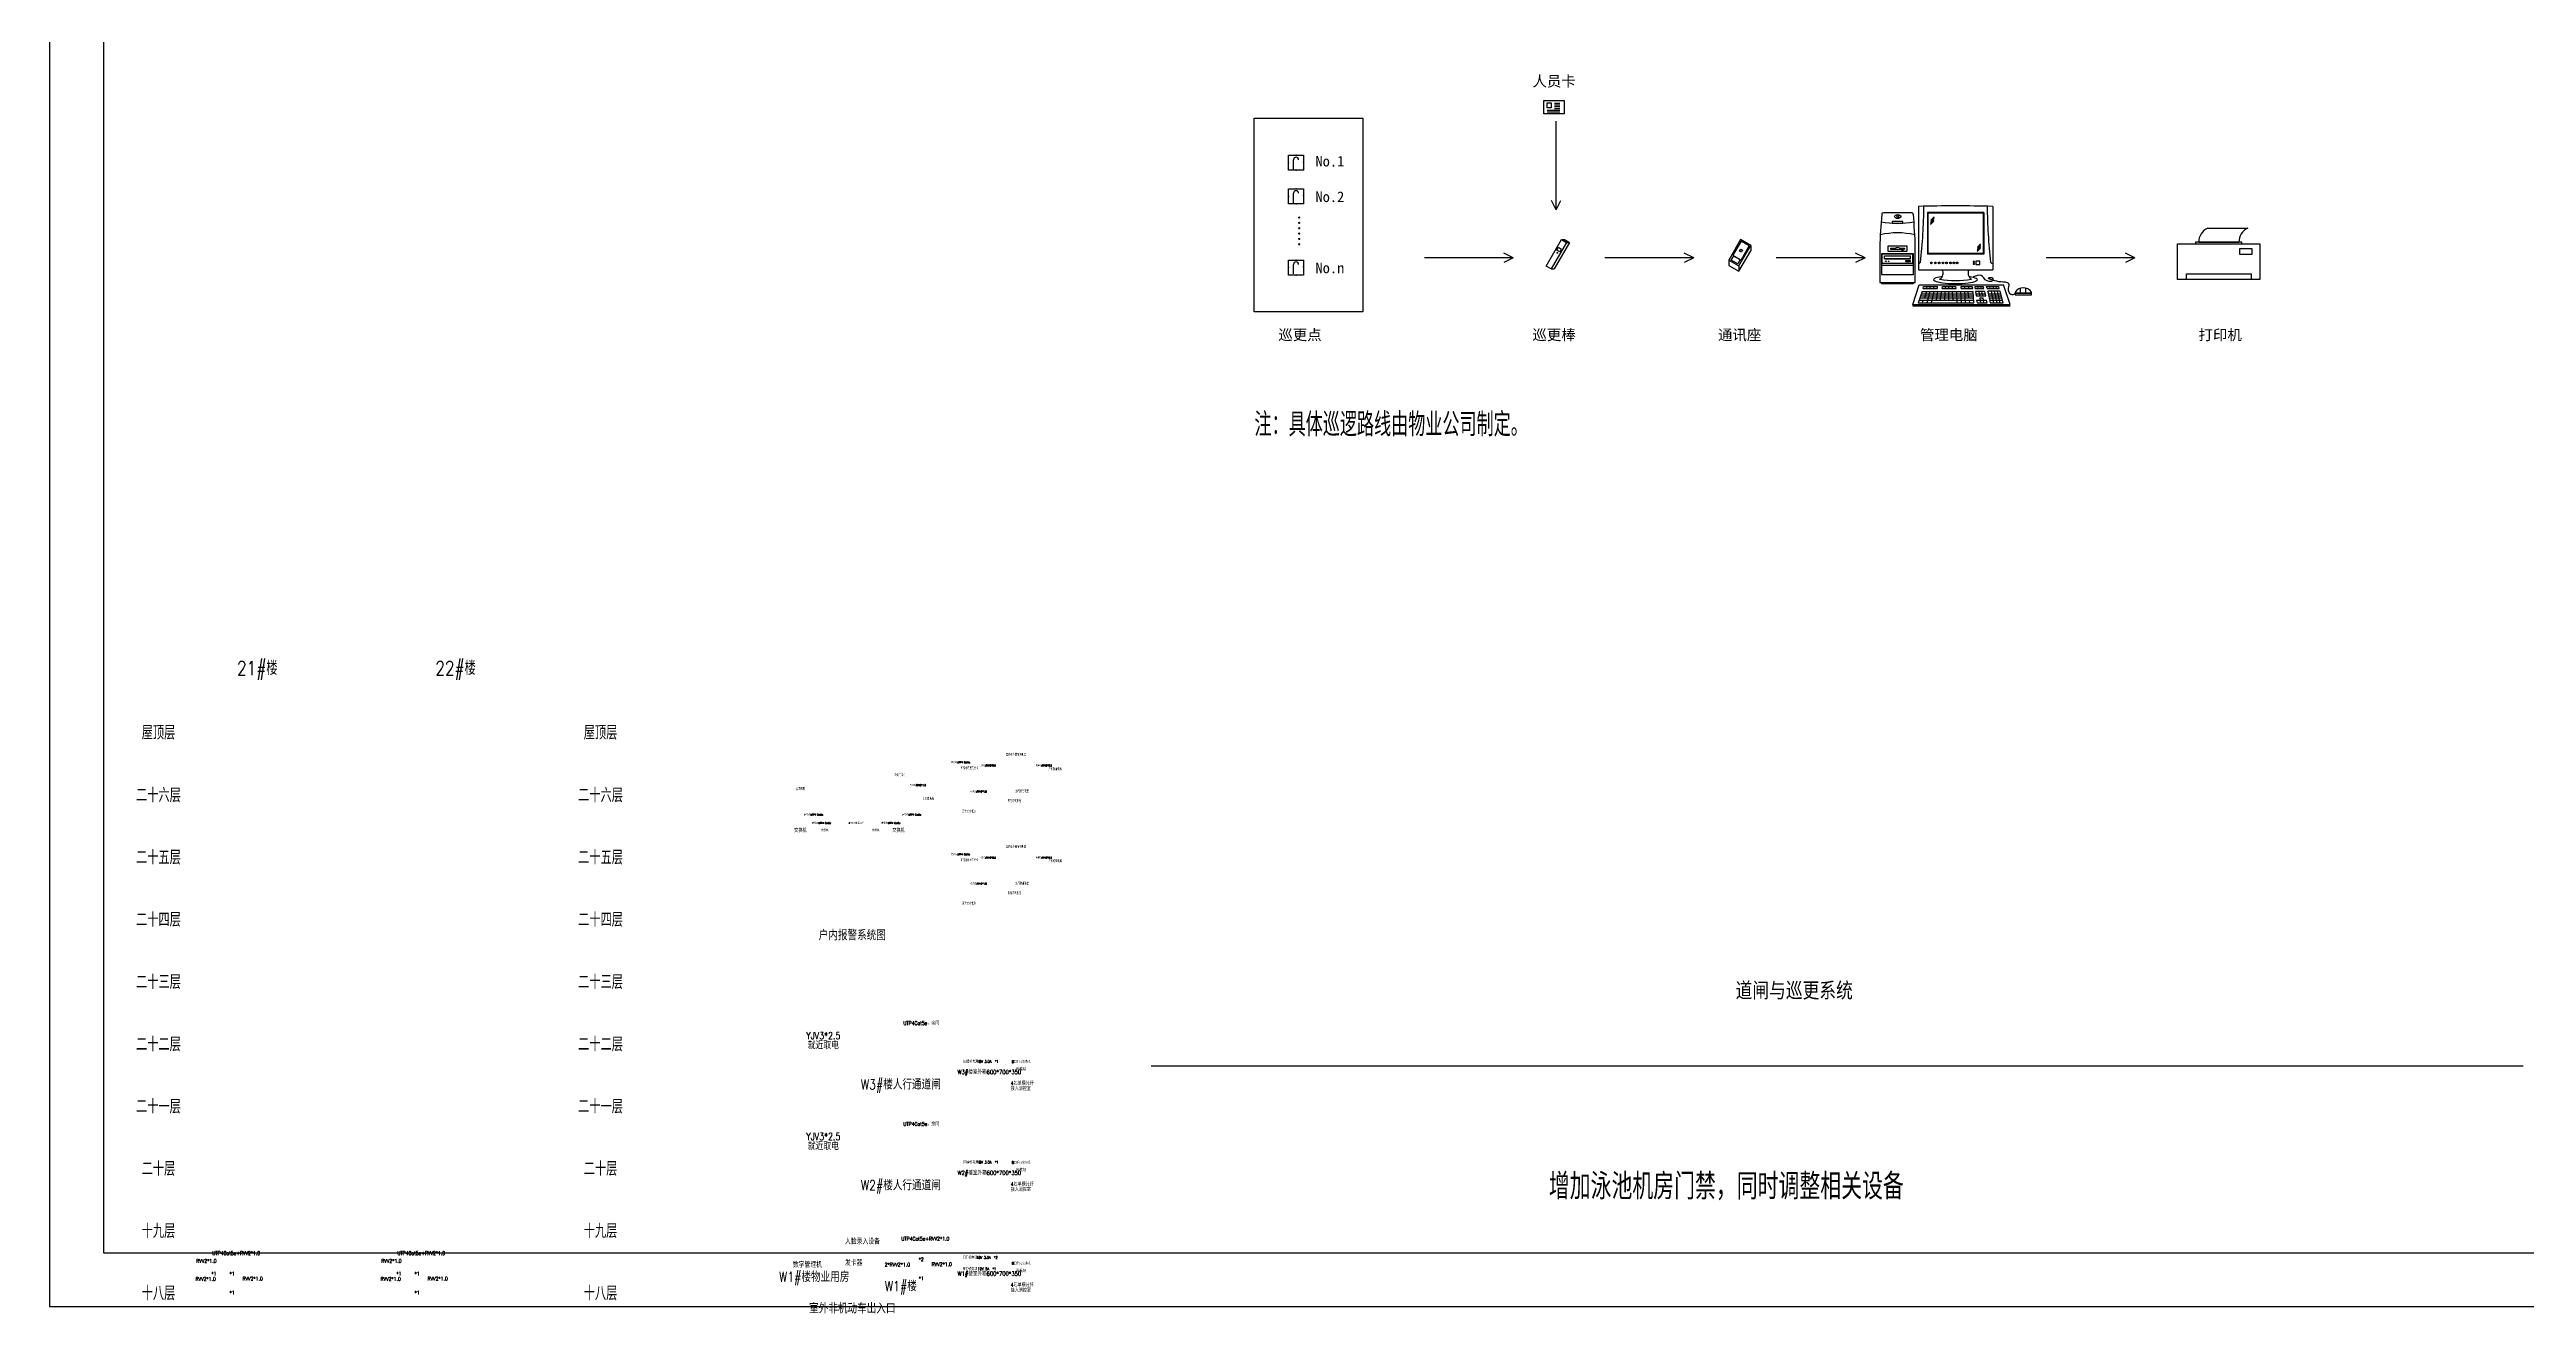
# Model space of a CAD drawing. Extents: x 2114868 to 5528286, y 1846921 to 2016792.
# Drawn here: x 3149694 to 3254121, y 1911940 to 1965229 of the extents above; entities that cross this region are included whole.
import ezdxf
from ezdxf.enums import TextEntityAlignment as Align
from ezdxf.lldxf.tags import DXFTag

# ---------------------------------------------------------------- set-up
doc = ezdxf.new("R2010")
doc.units = 0
doc.header["$LTSCALE"] = 1000
doc.header["$MEASUREMENT"] = 0
doc.linetypes.add('__DASH', pattern=[0.35, 0.25, -0.1])
for name, color, linetype in [('T-EQUP-LIST-PLAN', 3, 'Continuous'), ('TEL_LEAD', 3, 'Continuous'), ('WLINE1', 7, 'Continuous'), ('智能化', 7, 'Continuous'), ('标题栏', 7, 'Continuous')]:
    doc.layers.add(name, color=color, linetype=linetype)
doc.layers.add('修改（不打印）', color=6, linetype='Continuous', plot=False)
doc.layers.add('弱电', color=7, linetype='Continuous', lineweight=13)
doc.styles.add('-宋体', font='', dxfattribs={"width": 0.8})
doc.styles.add('_TEL_DIM', font='SIMPLEX', dxfattribs={"width": 0.8, "height": 3.5, "bigfont": 'HZTXT'})
doc.styles.add('HZTXT', font='SIMPLEX.shx', dxfattribs={"width": 0.8, "height": 2500, "bigfont": 'HZTXT.shx'})
doc.styles.add('Roman', font='romans', dxfattribs={"bigfont": 'gbcbig.shx'})
doc.styles.get("Standard").update_dxf_attribs({"font": 'gbenor.shx', "bigfont": 'gbcbig.shx'})
doc.styles.get('-宋体').set_extended_font_data('SimSun')
tags = doc.linetypes.add('CONTINU', pattern=[2, 1, 1]).pattern_tags.tags
tags[6:7] = [DXFTag(74, 4), DXFTag(75, 0), DXFTag(340, '0'), DXFTag(46, 1.0), DXFTag(50, 0.0), DXFTag(44, 0.0), DXFTag(45, 0.0)]
tags[4:5] = [DXFTag(74, 4), DXFTag(75, 0), DXFTag(340, '0'), DXFTag(46, 1.0), DXFTag(50, 0.0), DXFTag(44, 0.0), DXFTag(45, 0.0)]

# ---------------------------------------------------------------- blocks, each defined once
blk = doc.blocks.new('Z$W@#2055')
at = {"color": 0, "linetype": 'CONTINU'}
for p, q in [((570, 1472), (570, 535)), ((1671, 1472), (1671, 535)), ((471, 1378), (53, 1378)), ((703, 1381), (703, 767)), ((710, 1374), (703, 1381)), ((1539, 1381), (703, 1381)), ((710, 1374), (710, 775)), ((1531, 1374), (710, 1374)), ((800, 1279), (750, 1229)), ((800, 1266), (750, 1216)), ((800, 1254), (750, 1204)), ((803, 1319), (754, 1269)), ((803, 1307), (754, 1257)), ((803, 1294), (754, 1245)), ((1531, 1374), (1539, 1381)), ((1531, 1374), (1531, 775)), ((1539, 1381), (1539, 767)), ((0, 861), (0, 344)), ((490, 763), (34, 763)), ((34, 626), (34, 763)), ((70, 742), (452, 742)), ((70, 694), (70, 742)), ((158, 856), (239, 856)), ((158, 840), (239, 840)), ((285, 856), (367, 856)), ((285, 840), (367, 840)), ((452, 694), (452, 742)), ((490, 626), (490, 763)), ((524, 344), (524, 861)), ((710, 775), (703, 767)), ((1539, 767), (703, 767)), ((1531, 775), (710, 775)), ((1489, 877), (1439, 827)), ((1489, 864), (1439, 815)), ((1489, 852), (1439, 802)), ((1492, 918), (1443, 868)), ((1492, 905), (1443, 855)), ((1492, 893), (1443, 843)), ((1539, 767), (1531, 775)), ((25, 604), (499, 604)), ((490, 626), (34, 626)), ((70, 694), (452, 694)), ((570, 535), (1671, 535)), ((0, 344), (524, 344)), ((25, 344), (25, 330)), ((25, 330), (499, 330)), ((487, 20), (583, 310)), ((487, 20), (487, 0)), ((487, 20), (1928, 20)), ((487, 0), (1928, 0)), ((499, 330), (499, 344)), ((624, 213), (569, 43)), ((569, 43), (1392, 43)), ((589, 83), (582, 83)), ((583, 310), (1831, 310)), ((589, 83), (1390, 83)), ((593, 116), (1388, 116)), ((604, 149), (1386, 149)), ((613, 179), (1385, 179)), ((624, 213), (1383, 213)), ((638, 83), (625, 44)), ((639, 258), (648, 285)), ((639, 258), (853, 258)), ((648, 285), (853, 285)), ((690, 213), (663, 116)), ((740, 213), (694, 45)), ((697, 258), (701, 285)), ((744, 258), (746, 285)), ((798, 213), (760, 44)), ((799, 258), (800, 285)), ((852, 212), (831, 83)), ((853, 258), (853, 285)), ((908, 213), (893, 83)), ((920, 258), (928, 285)), ((920, 258), (1129, 258)), ((928, 285), (1124, 285)), ((961, 214), (956, 83)), ((970, 258), (975, 285)), ((1021, 258), (1022, 285)), ((1023, 83), (1021, 213)), ((1077, 258), (1074, 285)), ((1083, 83), (1076, 213)), ((1129, 258), (1124, 285)), ((1146, 44), (1137, 213)), ((1208, 44), (1199, 213)), ((1202, 258), (1204, 285)), ((1202, 258), (1374, 258)), ((1204, 285), (1368, 285)), ((1256, 258), (1253, 285)), ((1269, 44), (1260, 214)), ((1319, 116), (1309, 212)), ((1318, 258), (1316, 285)), ((1330, 43), (1328, 83)), ((1374, 258), (1368, 285)), ((1392, 43), (1383, 213)), ((1409, 285), (1531, 285)), ((1411, 258), (1409, 285)), ((1411, 258), (1540, 258)), ((1555, 214), (1416, 214)), ((1416, 214), (1425, 149)), ((1421, 179), (1562, 179)), ((1425, 149), (1568, 149)), ((1433, 83), (1581, 83)), ((1433, 83), (1439, 44)), ((1439, 44), (1588, 44)), ((1457, 258), (1452, 285)), ((1465, 214), (1473, 149)), ((1478, 116), (1488, 44)), ((1478, 116), (1529, 116)), ((1500, 258), (1493, 285)), ((1523, 149), (1510, 212)), ((1541, 45), (1529, 116)), ((1540, 258), (1531, 285)), ((1568, 149), (1555, 214)), ((1587, 258), (1581, 285)), ((1581, 285), (1760, 285)), ((1588, 44), (1581, 83)), ((1587, 258), (1768, 258)), ((1597, 214), (1596, 216)), ((1779, 216), (1596, 216)), ((1597, 214), (1632, 42)), ((1604, 179), (1790, 179)), ((1610, 149), (1798, 149)), ((1617, 116), (1807, 116)), ((1623, 83), (1816, 83)), ((1634, 258), (1626, 285)), ((1632, 42), (1827, 42)), ((1646, 217), (1681, 45)), ((1683, 258), (1675, 285)), ((1735, 42), (1695, 216)), ((1729, 258), (1721, 285)), ((1783, 41), (1743, 215)), ((1768, 258), (1760, 285)), ((1827, 42), (1779, 216)), ((1928, 20), (1831, 310)), ((2243, 188), (2003, 188)), ((2243, 180), (2003, 180)), ((2083, 188), (2083, 263)), ((2163, 188), (2163, 263))]:
    blk.add_line(p, q, dxfattribs=at)
for points in [[(183, 1226), (341, 1226), (341, 1246), (183, 1246)], [(25, 466), (499, 466), (499, 771), (25, 771)], [(119, 810), (405, 810), (405, 881), (119, 881)], [(327, 818), (347, 818), (347, 827), (327, 827)], [(379, 655), (412, 655), (412, 664), (379, 664)], [(420, 655), (452, 655), (452, 664), (420, 664)], [(1400, 644), (1400, 654), (1381, 654), (1381, 644)], [(1400, 619), (1400, 628), (1381, 628), (1381, 619)], [(1482, 613), (1482, 659), (1423, 659), (1423, 613)]]:
    blk.add_lwpolyline(points, close=True, dxfattribs=at)
for points in [[(158, 856), (158, 840)], [(239, 859), (239, 856)], [(239, 836), (239, 840)], [(285, 859), (285, 856)], [(285, 836), (285, 840)], [(367, 856), (367, 840)]]:
    blk.add_lwpolyline(points, dxfattribs=at)
blk.add_lwpolyline([(2003, 188, -0.485725), (1931, 176, -0.335226), (1911, 285, 0.365014), (1899, 335, 0.164404), (1849, 351, -0.112546), (1615, 401, -0.714154), (1617, 420, -0.2074), (1661, 412, -0.661769), (1651, 361, -0.331495), (1538, 412, 0.350841), (1447, 450, 0.055363), (1376, 421)], format="xyb", dxfattribs=at)
blk.add_lwpolyline([(2243, 164), (2243, 204, 0.535184), (2003, 204), (2003, 164)], format="xyb", close=True, dxfattribs=at)
for centre, radius in [((264, 1322), 13.6), ((89, 659), 4.71), ((128, 659), 3.29), ((762, 635), 12.8), ((821, 635), 12.8), ((878, 635), 12.8), ((935, 635), 12.8), ((988, 635), 12.8), ((1047, 635), 12.8), ((1095, 635), 12.8), ((1146, 635), 12.8)]:
    blk.add_circle(centre, radius, dxfattribs=at)
for centre, radius, start, end in [((1121, -19112), 20591, 88.4676, 91.5324), ((-7361, 1555), 8014, 353.4807, 359.4241), ((9602, 1555), 8014, 180.5759, 186.5193), ((8294, 624), 8298, 174.9413, 178.3616), ((262, 2401), 1181, 258.1673, 281.8327), ((53, 1353), 24.5, 90, 174.9413), ((471, 1353), 24.5, 5.0587, 90), ((-7770, 624), 8298, 1.6384, 5.0587), ((262, -101), 1181, 77.557, 102.443), ((261, -4267), 5004, 87.8114, 92.1886), ((262, 665), 196, 83.1684, 96.8316), ((262, 1031), 196, 263.1684, 276.8316), ((261, 5703), 5004, 267.8114, 272.1886), ((566, 668), 41.6, 275.4106, 326.6479), ((828, 485), 108, 301.775, 27.6011), ((1121, 1912), 1537, 261.1811, 278.8189), ((1413, 485), 108, 152.3989, 238.225), ((1675, 668), 41.6, 213.3521, 264.5894)]:
    blk.add_arc(centre, radius, start, end, dxfattribs=at)
blk.add_ellipse((264, 1322), major_axis=(-48.1, 0), ratio=0.604651, dxfattribs=at)
blk.add_ellipse((1119, 387), major_axis=(324, 0), ratio=0.17662, start_param=2.223383, end_param=7.188238, dxfattribs=at)
at = {"layer": 'WLINE1', "color": 0, "linetype": 'CONTINU'}
for points in [[(569, 47), (569, 39), (1392, 47), (1392, 39)], [(589, 79), (589, 88), (582, 79), (582, 88)], [(589, 88), (589, 79), (1390, 88), (1390, 79)], [(593, 120), (593, 112), (1388, 120), (1388, 112)], [(604, 153), (604, 145), (1386, 153), (1386, 145)], [(613, 183), (613, 175), (1385, 183), (1385, 175)], [(639, 262), (639, 254), (853, 262), (853, 254)], [(920, 262), (920, 254), (1129, 262), (1129, 254)], [(1202, 262), (1202, 254), (1374, 262), (1374, 254)], [(1411, 262), (1411, 254), (1540, 262), (1540, 254)], [(1421, 183), (1421, 175), (1562, 183), (1562, 175)], [(1425, 153), (1425, 145), (1568, 153), (1568, 145)], [(1439, 48), (1439, 40), (1588, 48), (1588, 40)], [(1482, 88), (1482, 79), (1535, 88), (1535, 79)], [(1587, 262), (1587, 254), (1768, 262), (1768, 254)], [(1604, 183), (1604, 175), (1790, 183), (1790, 175)], [(1610, 153), (1610, 145), (1798, 153), (1798, 145)], [(1617, 120), (1617, 112), (1807, 120), (1807, 112)], [(1623, 88), (1623, 79), (1816, 88), (1816, 79)], [(1632, 46), (1632, 38), (1827, 46), (1827, 38)]]:
    blk.add_trace(points, dxfattribs=at)
blk = doc.blocks.new('通讯底座')
at = {"layer": '智能化'}
for p, q in [((333, 727), (333, 577)), ((-285, 314), (-285, 164)), ((-285, 164), (0, 0)), ((0, 0), (333, 577)), ((0, 150), (0, 0))]:
    blk.add_line(p, q, dxfattribs=at)
for points in [[(333, 727), (48, 891), (-285, 314), (0, 150)], [(292, 716), (59, 850), (-171, 452), (62, 317)], [(-145, 437), (36, 332), (-34, 211), (-215, 316)], [(52, 626), (102, 598), (69, 541), (19, 570)]]:
    blk.add_lwpolyline(points, close=True, dxfattribs=at)
blk = doc.blocks.new('巡更棒')
at = {"layer": '智能化'}
for p, q in [((-163, 862), (-92, 903)), ((-144, 867), (-91, 898)), ((-92, 903), (70, 903)), ((-91, 898), (52, 898)), ((-1, 867), (52, 898)), ((0, 862), (70, 903)), ((70, 903), (70, 41)), ((0, 0), (70, 41))]:
    blk.add_line(p, q, dxfattribs=at)
for points in [[(-163, 862), (0, 862), (0, 0), (-163, 0)], [(-131, 628), (-31, 628), (-31, 537), (-131, 537)]]:
    blk.add_lwpolyline(points, close=True, dxfattribs=at)
blk.add_lwpolyline([(-144, 867), (-1, 867)], dxfattribs=at)
blk.add_circle((-81, 481), 12.7, dxfattribs=at)
blk = doc.blocks.new('人员卡')
at = {"layer": '智能化'}
for p, q in [((-194, 106), (166, 106)), ((-194, 56), (166, 56)), ((15, 306), (166, 306)), ((15, 256), (166, 256)), ((15, 206), (166, 206)), ((15, 156), (166, 156))]:
    blk.add_line(p, q, dxfattribs=at)
for points in [[(-285, 374), (285, 374), (285, 0), (-285, 0)], [(-194, 311), (-84, 311), (-84, 168), (-194, 168)]]:
    blk.add_lwpolyline(points, close=True, dxfattribs=at)
blk = doc.blocks.new('打印机')
at = {"layer": '智能化'}
for p, q in [((-310, 1441), (820, 1441)), ((-565, 1051), (565, 1051))]:
    blk.add_line(p, q, dxfattribs=at)
for points in [[(-1158, 1002), (1158, 1002), (1158, 0), (-1158, 0)], [(-652, 1002), (652, 1002), (652, 1051), (-652, 1051)], [(595, 877), (933, 877), (933, 709), (595, 709)], [(-909, 159), (909, 159), (909, 0), (-909, 0)]]:
    blk.add_lwpolyline(points, close=True, dxfattribs=at)
for centre in [(-156, 1062), (974, 1062)]:
    blk.add_arc(centre, 409, 112.18934, 181.6205, dxfattribs=at)
blk = doc.blocks.new('$Equip$00002618')
at = {"layer": '智能化', "color": 0}
for p, q in [((-0.5, -0.5), (-0.5, 0.5)), ((-0.5, 0.5), (0.5, 0.5)), ((-0.17, -0.43), (-0.17, 0.21)), ((0.5, 0.5), (0.5, -0.5)), ((0.5, -0.5), (-0.5, -0.5))]:
    blk.add_line(p, q, dxfattribs=at)
at = {"layer": '智能化', "color": 0, "const_width": 0.05}
blk.add_lwpolyline([(-0.5, 0.5), (0.5, 0.5), (0.5, -0.5), (-0.5, -0.5), (-0.5, 0.5), (0.5, 0.5)], dxfattribs=at)
at = {"layer": '智能化', "color": 0}
blk.add_arc((0, 0.21), 0.168, 0, 180, dxfattribs=at)
for p in [(-0.5, 0), (0, 0.5), (0.5, 0.05), (0, -0.5)]:
    blk.add_point(p, dxfattribs=at)
at = {"layer": '智能化', "color": 0, "style": '_TEL_DIM', "flags": 1}
blk.add_attdef('A', text='', height=0.000025, dxfattribs=at).set_placement((0, 0), align=Align.MIDDLE_CENTER)
blk = doc.blocks.new('Architectural 标题栏')
for p, q in [((0, 23), (0, 0)), ((0.5, 22.5), (0.5, 0.5)), ((0.5, 0.5), (34, 0.5)), ((0, 0), (34.5, 0))]:
    blk.add_line(p, q)
at = {"color": 0, "style": 'Roman', "flags": 8}
for tag, p in [('FNAME', (-0.05, 6)), ('REVDATE', (-0.05, 3)), ('USER', (-0.05, 0))]:
    blk.add_attdef(tag, p, '', height=0.15, rotation=90, dxfattribs=at)

msp = doc.modelspace()

# ---------------------------------------------------------------- hatches: boundary and pattern name
at = {"layer": '智能化'}
h = msp.add_hatch(color=256, dxfattribs=at)
h.dxf.hatch_style = 1
edge = h.paths.add_edge_path()
edge.add_arc((3202379, 1958145), 50.5, 0, 360)
h = msp.add_hatch(color=256, dxfattribs=at)
h.dxf.hatch_style = 1
edge = h.paths.add_edge_path()
edge.add_arc((3202379, 1957920), 50.5, 0, 360)
h = msp.add_hatch(color=256, dxfattribs=at)
h.dxf.hatch_style = 1
edge = h.paths.add_edge_path()
edge.add_arc((3202379, 1957695), 50.5, 0, 360)
h = msp.add_hatch(color=256, dxfattribs=at)
h.dxf.hatch_style = 1
edge = h.paths.add_edge_path()
edge.add_arc((3202379, 1957470), 50.5, 0, 360)
h = msp.add_hatch(color=256, dxfattribs=at)
h.dxf.hatch_style = 1
edge = h.paths.add_edge_path()
edge.add_arc((3202379, 1957245), 50.5, 0, 360)
h = msp.add_hatch(color=256, dxfattribs=at)
h.dxf.hatch_style = 1
edge = h.paths.add_edge_path()
edge.add_arc((3202379, 1957020), 50.5, 0, 360)

# ---------------------------------------------------------------- linework, layer by layer
at = {"layer": '修改（不打印）', "color": 242, "true_color": 0xcd2027}
msp.add_line((3196145, 1922387), (3253983, 1922387), dxfattribs=at)
at = {"layer": '智能化'}
for p, q in [((3213212, 1958464), (3213212, 1962210)), ((3213212, 1958464), (3213015, 1958864)), ((3213212, 1958464), (3213409, 1958864)), ((3211405, 1956453), (3207659, 1956453)), ((3211405, 1956453), (3211004, 1956650)), ((3211405, 1956453), (3211004, 1956256)), ((3219015, 1956453), (3215269, 1956453)), ((3219015, 1956453), (3218615, 1956650)), ((3219015, 1956453), (3218615, 1956256)), ((3226237, 1956453), (3222491, 1956453)), ((3226237, 1956453), (3225837, 1956650)), ((3226237, 1956453), (3225837, 1956256)), ((3237616, 1956453), (3233870, 1956453)), ((3237616, 1956453), (3237216, 1956650)), ((3237616, 1956453), (3237216, 1956256))]:
    msp.add_line(p, q, dxfattribs=at)
msp.add_lwpolyline([(3200476, 1962339), (3205063, 1962339), (3205063, 1954176), (3200476, 1954176)], close=True, dxfattribs=at)

# ---------------------------------------------------------------- block references
for name, p, xscale, yscale, zscale in [('人员卡', (3213124, 1962516), 1.5, 1.5, 1.5), ('Z$W@#2055', (3226861, 1954424), 2.847718535608146, 2.847718535608146, 2.847718535608146), ('通讯底座', (3220918, 1955880), 1.5, 1.5, 1.5), ('打印机', (3241150, 1955531), 1.5, 1.5, 1.5)]:
    msp.add_blockref(name, p, dxfattribs=dict(at, xscale=xscale, yscale=yscale, zscale=zscale))
at = {"layer": '智能化', "color": 3, "xscale": 632.8125, "yscale": 632.8125, "zscale": 632.8125}
for p in [(3202249, 1960453), (3202249, 1959037), (3202249, 1956039)]:
    msp.add_blockref('$Equip$00002618', p, dxfattribs=at)
at = {"layer": '智能化', "xscale": 1.5, "yscale": 1.5, "zscale": 1.5, "rotation": 329.9999999999999}
msp.add_blockref('巡更棒', (3213007, 1955977), dxfattribs=at)
at = {"layer": '标题栏', "xscale": 4546.315942272297, "yscale": 4546.315942272297, "zscale": 4546.315942272297}
msp.add_blockref('Architectural 标题栏', (3149694, 1912227), dxfattribs=at)
msp.add_blockref('Architectural 标题栏', (3149694, 1912227), dxfattribs=at)

# ---------------------------------------------------------------- texts
at = {"layer": 'T-EQUP-LIST-PLAN', "style": '_TEL_DIM', "width": 0.8}
for s, p in [('21#楼', (3158454, 1939111)), ('22#楼', (3166811, 1939111)), ('屋顶层', (3154287, 1936444)), ('屋顶层', (3172925, 1936444)), ('二十六层', (3154287, 1933819)), ('二十六层', (3172925, 1933819)), ('二十五层', (3154287, 1931194)), ('二十五层', (3172925, 1931194)), ('二十四层', (3154287, 1928569)), ('二十四层', (3172925, 1928569)), ('二十三层', (3154287, 1925944)), ('二十三层', (3172925, 1925944)), ('二十二层', (3154287, 1923319)), ('二十二层', (3172925, 1923319)), ('二十一层', (3154287, 1920694)), ('二十一层', (3172925, 1920694)), ('二十层', (3154287, 1918069)), ('二十层', (3172925, 1918069)), ('十九层', (3154287, 1915444)), ('十九层', (3172925, 1915444)), ('十八层', (3154287, 1912819)), ('十八层', (3172925, 1912819))]:
    msp.add_text(s, height=590, dxfattribs=at).set_placement(p, align=Align.MIDDLE)
at = {"layer": 'TEL_LEAD', "color": 7, "style": '_TEL_DIM', "width": 0.64}
for s, p in [('室内红外幕帘探测器', (3190015, 1935444)), ('管理员机', (3181166, 1934003)), ('单元门口机', (3185310, 1934585)), ('可视对讲室内分机', (3188107, 1934881)), ('燃气报警装置', (3190424, 1933902)), ('户内报警电源', (3191815, 1934840)), ('门口机电源', (3186526, 1933590)), ('室内分机电源', (3188171, 1933057)), ('紧急求助按钮', (3190094, 1933494)), ('可视对讲室内分机', (3188107, 1930997)), ('室内红外幕帘探测器', (3190015, 1931560)), ('户内报警电源', (3191815, 1930956)), ('燃气报警装置', (3190424, 1930018)), ('室内分机电源', (3188171, 1929173)), ('紧急求助按钮', (3190094, 1929610))]:
    msp.add_text(s, height=108, dxfattribs=at).set_placement(p)
at = {"layer": '修改（不打印）', "style": 'HZTXT', "width": 0.8}
msp.add_text('增加泳池机房门禁，同时调整相关设备', height=1100.45, dxfattribs=at).set_placement((3212904, 1916747))
at = {"layer": '修改（不打印）', "color": 242, "linetype": '__DASH', "true_color": 0xcd2027, "insert": (3220779, 1925890), "char_height": 647, "attachment_point": 1, "style": '_TEL_DIM'}
msp.add_mtext('{\\fSimSun|b0|i0|c134|p2;道闸与巡更系统}', dxfattribs=at)
at = {"layer": '弱电', "color": 120, "style": '_TEL_DIM', "width": 0.8}
for s, height, p in [('信号线:UTP4 Cat5e', 75.26, (3187700, 1935140)), ('信号线:RVV2*0.5', 75.26, (3188902, 1935007)), ('电源线:RVV2*0.5', 75.26, (3191267, 1935007)), ('电源线:RVV2*1.0', 75.26, (3185959, 1934176)), ('电源线:RVV2*1.0', 75.26, (3188521, 1933907)), ('信号线:UTP4 Cat5e', 75.26, (3181506, 1932934)), ('信号线:UTP4 Cat5e', 75.26, (3185639, 1932934)), ('信号线:UTP4 Cat5e', 75.26, (3181842, 1932578)), ('4芯室外单模光纤', 75.3, (3183386, 1932578)), ('信号线:UTP4 Cat5e', 75.26, (3184766, 1932578)), ('信号线:UTP4 Cat5e', 75.26, (3187700, 1931256)), ('信号线:RVV2*0.5', 75.26, (3188902, 1931123)), ('电源线:RVV2*0.5', 75.26, (3191267, 1931123)), ('电源线:RVV2*1.0', 75.26, (3188521, 1930023))]:
    msp.add_text(s, height=height, dxfattribs=at).set_placement(p)
at = {"layer": '弱电', "color": 2, "linetype": 'ByBlock', "style": '_TEL_DIM', "width": 0.8}
for s, height, p in [('交换机', 162, (3181351, 1932309)), ('光模块', 97.2, (3182376, 1932312)), ('光模块', 97.2, (3184525, 1932312)), ('交换机', 162, (3185485, 1932309))]:
    msp.add_text(s, height=height, dxfattribs=at).set_placement(p, align=Align.MIDDLE_CENTER)
at = {"layer": '智能化', "color": 0, "lineweight": 0, "style": '-宋体', "width": 1}
for s, p in [('人员卡', (3212214, 1963670, -11143)), ('No.1', (3203067, 1960299, -11143)), ('No.2', (3203067, 1958799, -11143)), ('No.n', (3203067, 1955799, -11143)), ('巡更点', (3201502, 1952977, -11143)), ('巡更棒', (3212214, 1952977, -11143)), ('通讯座', (3220035, 1952977, -11143)), ('管理电脑', (3228552, 1952977, -11143)), ('打印机', (3240296, 1952977, -11143))]:
    msp.add_text(s, height=446.1, dxfattribs=at).set_placement(p)
at = {"layer": '智能化'}
msp.add_text('注：具体巡逻路线由物业公司制定。', height=1000.62, dxfattribs=at).set_placement((3200493, 1948920))
at = {"layer": '智能化', "color": 3, "linetype": 'ByBlock', "style": '_TEL_DIM', "width": 0.8}
for s, p in [('户内报警系统图', (3183539, 1927887)), ('W3#楼人行通道闸', (3185586, 1921595)), ('W2#楼人行通道闸', (3185586, 1917344)), ('W1#楼物业用房', (3181934, 1913480)), ('W1#楼', (3185586, 1913094)), ('室外非机动车出入口', (3183539, 1912151))]:
    msp.add_text(s, height=421.5, dxfattribs=at).set_placement(p, align=Align.MIDDLE_CENTER)
at = {"layer": '智能化', "color": 2, "linetype": 'ByBlock', "style": '_TEL_DIM', "width": 0.8}
for s, height, p in [('YJV3*2.5', 303.5, (3182318, 1923652)), ('就近取电', 303.5, (3182318, 1923239)), ('围墙机电源', 112.5, (3188532, 1922565)), ('18V 3.0A  *1', 112.5, (3189248, 1922565)), ('8口千兆交换机', 108, (3190654, 1922553)), ('W3#楼室外箱600*700*350', 180, (3189319, 1922120)), ('光模块', 135, (3190655, 1922233)), ('YJV3*2.5', 303.5, (3182318, 1919402)), ('就近取电', 303.5, (3182318, 1918988)), ('围墙机电源', 112.5, (3188532, 1918315)), ('18V 3.0A  *1', 112.5, (3189248, 1918315)), ('8口千兆交换机', 108, (3190654, 1918302)), ('W2#楼室外箱600*700*350', 180, (3189319, 1917869)), ('光模块', 135, (3190655, 1917982)), ('门口机电源', 112.5, (3188499, 1914300)), ('18V 3.0A  *2', 112.5, (3189216, 1914300)), ('W1#楼室外箱600*700*350', 180, (3189319, 1913619)), ('磁力锁电源', 112.5, (3188499, 1913820)), ('12V 5A  *1', 112.5, (3189216, 1913820)), ('8口千兆交换机', 108, (3190654, 1914052)), ('光模块', 135, (3190655, 1913732))]:
    msp.add_text(s, height=height, dxfattribs=at).set_placement(p, align=Align.MIDDLE_CENTER)
at = {"layer": '智能化', "color": 120, "style": '_TEL_DIM', "width": 0.8}
for s, height, p in [('UTP4Cat5e，余同', 156.79, (3185690, 1924101)), ('接入消控室', 156.8, (3190220, 1921343)), ('4芯单模光纤', 156.8, (3190220, 1921568)), ('UTP4Cat5e，余同', 156.79, (3185690, 1919850)), ('4芯单模光纤', 156.8, (3190220, 1917318)), ('接入消控室', 156.8, (3190220, 1917093)), ('RVV2*1.0', 156.8, (3155880, 1914078)), ('UTP4Cat5e+RVV2*1.0', 156.79, (3156556, 1914405)), ('RVV2*1.0', 156.8, (3163680, 1914078)), ('UTP4Cat5e+RVV2*1.0', 156.79, (3164356, 1914405)), ('UTP4Cat5e+RVV2*1.0', 156.79, (3185608, 1915011)), ('RVV2*1.0', 156.8, (3155850, 1913319)), ('RVV2*1.0', 156.8, (3157830, 1913330)), ('RVV2*1.0', 156.8, (3163650, 1913319)), ('RVV2*1.0', 156.8, (3165630, 1913330)), ('2*RVV2*1.0', 156.8, (3184902, 1913925)), ('RVV2*1.0', 156.8, (3186882, 1913936)), ('4芯单模光纤', 156.8, (3190220, 1913068)), ('接入消控室', 156.8, (3190220, 1912842))]:
    msp.add_text(s, height=height, dxfattribs=at).set_placement(p)
at = {"layer": '智能化', "linetype": 'ByBlock', "ltscale": 0.7, "style": '_TEL_DIM', "width": 0.8}
for s, p in [('发卡器', (3183230, 1913958)), ('人脸录入设备', (3183230, 1914859)), ('数字管理机', (3181033, 1913876))]:
    msp.add_text(s, height=227.6, dxfattribs=at).set_placement(p)
at = {"layer": '智能化', "color": 3, "style": '_TEL_DIM', "width": 0.8}
for s, p in [('*2', (3186334, 1914140)), ('*1', (3156512, 1913534)), ('*1', (3157282, 1913534)), ('*1', (3164312, 1913534)), ('*1', (3165082, 1913534)), ('*1', (3186334, 1913340)), ('*1', (3157282, 1912734)), ('*1', (3165082, 1912734))]:
    msp.add_text(s, height=156.8, dxfattribs=at).set_placement(p)

doc.saveas('drawing.dxf')
